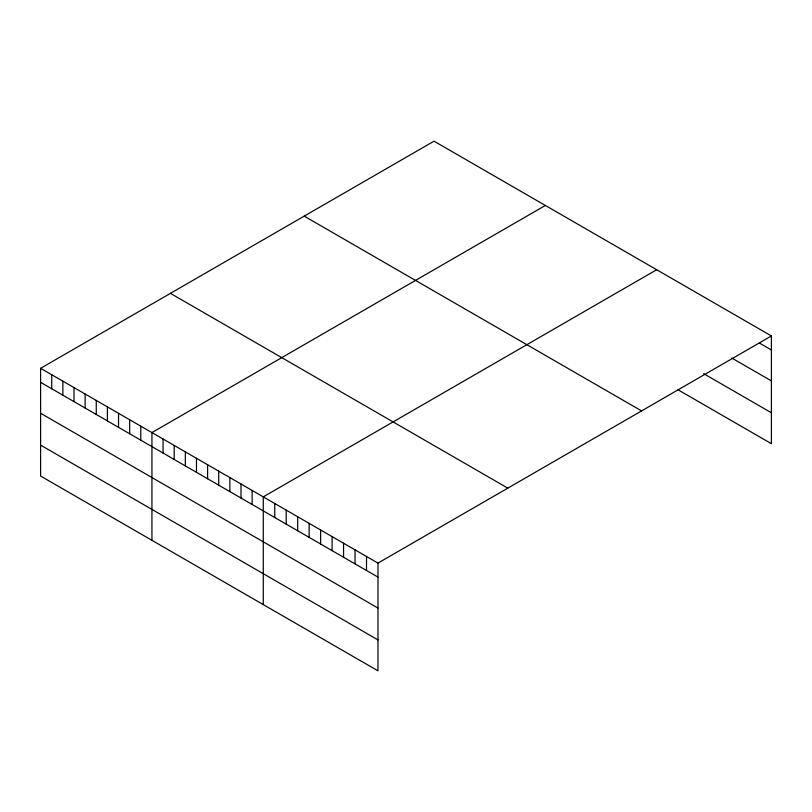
<?xml version="1.0" encoding="UTF-8"?>
<svg xmlns="http://www.w3.org/2000/svg" width="812" height="812" viewBox="0 0 812 812"><rect width="100%" height="100%" fill="white"/><g stroke="black" fill="none" stroke-linecap="round" stroke-linejoin="round"><path stroke-width="1.22" d="M771.4 335.955L377.976 563.102L377.976 670.824L40.6 476.045L40.6 368.313L434.024 141.176L771.4 335.955L771.4 443.687L677.543 389.506M545.359 205.456L151.935 432.593L151.935 540.325M656.695 269.726L263.271 496.873L263.271 604.605M759.93 343.354L771.4 349.982M731.774 358.021L771.4 380.899M703.618 373.632L771.4 412.76M304.195 216.134L641.571 410.913M170.429 293.355L507.804 488.144M40.6 368.313L377.976 563.102M40.6 382.34L377.976 577.119M40.6 413.257L377.976 608.046M40.6 445.118L377.976 639.907M366.506 556.474L366.506 570.501M355.037 549.856L355.037 563.873M343.567 543.228L343.567 557.255M332.098 536.61L332.098 550.627M320.628 529.982L320.628 544.01M309.149 523.364L309.149 537.382M297.679 516.736L297.679 530.764M286.21 510.119L286.21 524.136M274.74 503.491L274.74 517.518M252.136 490.438L252.136 504.465M241.002 484.013L241.002 498.04M229.867 477.588L229.867 491.615M218.732 471.163L218.732 485.18M207.598 464.728L207.598 478.755M196.474 458.303L196.474 472.33M185.339 451.878L185.339 465.895M174.204 445.443L174.204 459.47M163.07 439.018L163.07 453.045M140.801 426.168L140.801 440.185M129.666 419.733L129.666 433.76M118.532 413.308L118.532 427.335M107.397 406.883L107.397 420.9M96.263 400.448L96.263 414.475M85.138 394.023L85.138 408.05M74.004 387.598L74.004 401.625M62.869 381.173L62.869 395.19M51.735 374.738L51.735 388.765"/></g></svg>
